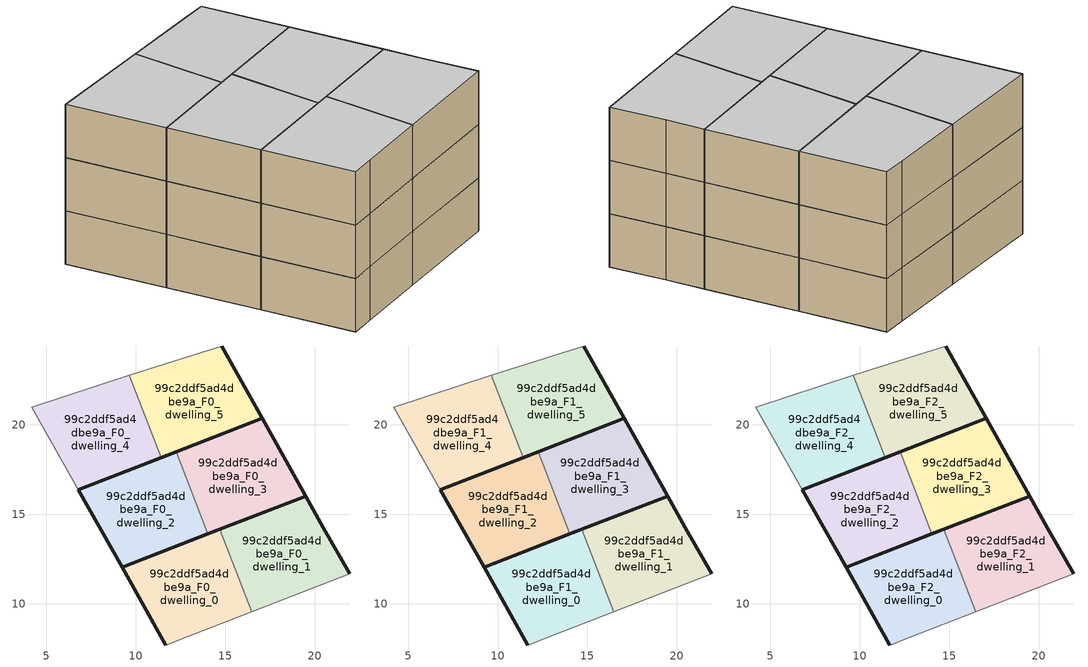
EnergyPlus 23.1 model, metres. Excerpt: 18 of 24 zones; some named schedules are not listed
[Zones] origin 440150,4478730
99c2ddf5ad4dbe9a_F0_dwelling_0
 floor ground (EU_floor_Construction): 16.49,9.57 14.71,14.16 9.25,12.04 11.7,7.7 12.89,8.17 z0
 wall outside (EU_wall_Construction): 11.7,7.7 9.25,12.04 14.71,14.16 z0:3
 wall adiabatic (EU_wall_Construction): 16.49,9.57 12.89,8.17 11.7,7.7 z0:3
 wall to 99c2ddf5ad4dbe9a_F0_dwelling_1 (EU_wall_Construction): 14.71,14.16 16.49,9.57 z0:3
99c2ddf5ad4dbe9a_F0_dwelling_1
 floor ground (EU_floor_Construction): 21.97,11.69 20.5,14.25 19.51,16.02 14.71,14.16 16.49,9.57 z0
 wall outside (EU_wall_Construction): 14.71,14.16 19.51,16.02 20.5,14.25 21.97,11.69 z0:3
 wall adiabatic (EU_wall_Construction): 21.97,11.69 16.49,9.57 z0:3
99c2ddf5ad4dbe9a_F0_dwelling_2
 floor ground (EU_floor_Construction): 14.05,13.9 12.27,18.5 6.8,16.37 9.25,12.04 z0
 wall outside (EU_wall_Construction): 14.05,13.9 9.25,12.04 6.8,16.37 12.27,18.5 z0:3
 wall to 99c2ddf5ad4dbe9a_F0_dwelling_3 (EU_wall_Construction): 12.27,18.5 14.05,13.9 z0:3
99c2ddf5ad4dbe9a_F0_dwelling_3
 floor ground (EU_floor_Construction): 19.51,16.02 17.07,20.36 12.27,18.5 14.05,13.9 z0
 wall outside (EU_wall_Construction): 12.27,18.5 17.07,20.36 19.51,16.02 14.05,13.9 z0:3
99c2ddf5ad4dbe9a_F0_dwelling_4
 floor ground (EU_floor_Construction): 11.44,18.17 9.66,22.75 4.2,20.99 6.8,16.37 z0
 wall outside (EU_wall_Construction): 11.44,18.17 6.8,16.37 z0:3
 wall adiabatic (EU_wall_Construction): 6.8,16.37 4.2,20.99 9.66,22.75 z0:3
 wall to 99c2ddf5ad4dbe9a_F0_dwelling_5 (EU_wall_Construction): 9.66,22.75 11.44,18.17 z0:3
99c2ddf5ad4dbe9a_F0_dwelling_5
 floor ground (EU_floor_Construction): 17.07,20.36 14.81,24.4 13.64,24.02 9.66,22.75 11.44,18.17 z0
 wall outside (EU_wall_Construction): 14.81,24.4 17.07,20.36 11.44,18.17 z0:3
 wall adiabatic (EU_wall_Construction): 9.66,22.75 13.64,24.02 14.81,24.4 z0:3
99c2ddf5ad4dbe9a_F1_dwelling_0
 floor to 99c2ddf5ad4dbe9a_F0_dwelling_0 (EU_floor_Construction): 16.49,9.57 14.71,14.16 9.25,12.04 11.7,7.7 12.89,8.17 z3
 wall outside (EU_wall_Construction): 11.7,7.7 9.25,12.04 14.71,14.16 z3:6
 wall adiabatic (EU_wall_Construction): 16.49,9.57 12.89,8.17 11.7,7.7 z3:6
 wall to 99c2ddf5ad4dbe9a_F1_dwelling_1 (EU_wall_Construction): 14.71,14.16 16.49,9.57 z3:6
99c2ddf5ad4dbe9a_F1_dwelling_1
 floor to 99c2ddf5ad4dbe9a_F0_dwelling_1 (EU_floor_Construction): 21.97,11.69 20.5,14.25 19.51,16.02 14.71,14.16 16.49,9.57 z3
 wall outside (EU_wall_Construction): 14.71,14.16 19.51,16.02 20.5,14.25 21.97,11.69 z3:6
 wall adiabatic (EU_wall_Construction): 21.97,11.69 16.49,9.57 z3:6
99c2ddf5ad4dbe9a_F1_dwelling_2
 floor to 99c2ddf5ad4dbe9a_F0_dwelling_2 (EU_floor_Construction): 14.05,13.9 12.27,18.5 6.8,16.37 9.25,12.04 z3
 wall outside (EU_wall_Construction): 14.05,13.9 9.25,12.04 6.8,16.37 12.27,18.5 z3:6
 wall to 99c2ddf5ad4dbe9a_F1_dwelling_3 (EU_wall_Construction): 12.27,18.5 14.05,13.9 z3:6
99c2ddf5ad4dbe9a_F1_dwelling_3
 floor to 99c2ddf5ad4dbe9a_F0_dwelling_3 (EU_floor_Construction): 19.51,16.02 17.07,20.36 12.27,18.5 14.05,13.9 z3
 wall outside (EU_wall_Construction): 12.27,18.5 17.07,20.36 19.51,16.02 14.05,13.9 z3:6
99c2ddf5ad4dbe9a_F1_dwelling_4
 floor to 99c2ddf5ad4dbe9a_F0_dwelling_4 (EU_floor_Construction): 11.44,18.17 9.66,22.75 4.2,20.99 6.8,16.37 z3
 wall outside (EU_wall_Construction): 11.44,18.17 6.8,16.37 z3:6
 wall adiabatic (EU_wall_Construction): 6.8,16.37 4.2,20.99 9.66,22.75 z3:6
 wall to 99c2ddf5ad4dbe9a_F1_dwelling_5 (EU_wall_Construction): 9.66,22.75 11.44,18.17 z3:6
99c2ddf5ad4dbe9a_F1_dwelling_5
 floor to 99c2ddf5ad4dbe9a_F0_dwelling_5 (EU_floor_Construction): 17.07,20.36 14.81,24.4 13.64,24.02 9.66,22.75 11.44,18.17 z3
 wall outside (EU_wall_Construction): 14.81,24.4 17.07,20.36 11.44,18.17 z3:6
 wall adiabatic (EU_wall_Construction): 9.66,22.75 13.64,24.02 14.81,24.4 z3:6
99c2ddf5ad4dbe9a_F2_dwelling_0
 floor to 99c2ddf5ad4dbe9a_F1_dwelling_0 (EU_floor_Construction): 16.49,9.57 14.71,14.16 9.25,12.04 11.7,7.7 12.89,8.17 z6
 wall outside (EU_wall_Construction): 11.7,7.7 9.25,12.04 14.71,14.16 z6:9
 wall adiabatic (EU_wall_Construction): 16.49,9.57 12.89,8.17 11.7,7.7 z6:9
 wall to 99c2ddf5ad4dbe9a_F2_dwelling_1 (EU_wall_Construction): 14.71,14.16 16.49,9.57 z6:9
 ceiling to 99c2ddf5ad4dbe9a_F3_dwelling_0 (EU_floor_Construction): 14.71,14.16 16.49,9.57 12.89,8.17 11.7,7.7 9.25,12.04 z9
99c2ddf5ad4dbe9a_F2_dwelling_1
 floor to 99c2ddf5ad4dbe9a_F1_dwelling_1 (EU_floor_Construction): 21.97,11.69 20.5,14.25 19.51,16.02 14.71,14.16 16.49,9.57 z6
 wall outside (EU_wall_Construction): 14.71,14.16 19.51,16.02 20.5,14.25 21.97,11.69 z6:9
 wall adiabatic (EU_wall_Construction): 21.97,11.69 16.49,9.57 z6:9
 ceiling to 99c2ddf5ad4dbe9a_F3_dwelling_1 (EU_floor_Construction): 20.5,14.25 21.97,11.69 16.49,9.57 14.71,14.16 19.51,16.02 z9
99c2ddf5ad4dbe9a_F2_dwelling_2
 floor to 99c2ddf5ad4dbe9a_F1_dwelling_2 (EU_floor_Construction): 14.05,13.9 12.27,18.5 6.8,16.37 9.25,12.04 z6
 wall outside (EU_wall_Construction): 14.05,13.9 9.25,12.04 6.8,16.37 12.27,18.5 z6:9
 wall to 99c2ddf5ad4dbe9a_F2_dwelling_3 (EU_wall_Construction): 12.27,18.5 14.05,13.9 z6:9
 ceiling to 99c2ddf5ad4dbe9a_F3_dwelling_2 (EU_floor_Construction): 12.27,18.5 14.05,13.9 9.25,12.04 6.8,16.37 z9
99c2ddf5ad4dbe9a_F2_dwelling_3
 floor to 99c2ddf5ad4dbe9a_F1_dwelling_3 (EU_floor_Construction): 19.51,16.02 17.07,20.36 12.27,18.5 14.05,13.9 z6
 wall outside (EU_wall_Construction): 12.27,18.5 17.07,20.36 19.51,16.02 14.05,13.9 z6:9
 ceiling to 99c2ddf5ad4dbe9a_F3_dwelling_3 (EU_floor_Construction): 17.07,20.36 19.51,16.02 14.05,13.9 12.27,18.5 z9
99c2ddf5ad4dbe9a_F2_dwelling_4
 floor to 99c2ddf5ad4dbe9a_F1_dwelling_4 (EU_floor_Construction): 11.44,18.17 9.66,22.75 4.2,20.99 6.8,16.37 z6
 wall outside (EU_wall_Construction): 11.44,18.17 6.8,16.37 z6:9
 wall adiabatic (EU_wall_Construction): 6.8,16.37 4.2,20.99 9.66,22.75 z6:9
 wall to 99c2ddf5ad4dbe9a_F2_dwelling_5 (EU_wall_Construction): 9.66,22.75 11.44,18.17 z6:9
 ceiling to 99c2ddf5ad4dbe9a_F3_dwelling_4 (EU_floor_Construction): 9.66,22.75 11.44,18.17 6.8,16.37 4.2,20.99 z9
99c2ddf5ad4dbe9a_F2_dwelling_5
 floor to 99c2ddf5ad4dbe9a_F1_dwelling_5 (EU_floor_Construction): 17.07,20.36 14.81,24.4 13.64,24.02 9.66,22.75 11.44,18.17 z6
 wall outside (EU_wall_Construction): 14.81,24.4 17.07,20.36 11.44,18.17 z6:9
 wall adiabatic (EU_wall_Construction): 9.66,22.75 13.64,24.02 14.81,24.4 z6:9
 ceiling to 99c2ddf5ad4dbe9a_F3_dwelling_5 (EU_floor_Construction): 14.81,24.4 17.07,20.36 11.44,18.17 9.66,22.75 13.64,24.02 z9
[Building]
EU S2 Campaign: North Axis=0; Terrain=City; Solar Distribution=FullExterior
[Site:Location]
Madrid: Latitude=40.5; Longitude=-3.5; Time Zone=1; Elevation=609
[SizingPeriod:WeatherFileDays]
AnnualSizingPeriod: Begin Month=1; Begin Day of Month=1; End Month=12; End Day of Month=31; Day of Week for Start Day=Monday; Use Weather File Daylight Saving Period=No; Use Weather File Rain and Snow Indicators=No
[MATERIAL]
EU_InternalMass_Material: Roughness=MediumRough; Thickness=0.1; Conductivity=1; Density=1800; Specific Heat=900; Thermal Absorptance=0.9; Solar Absorptance=0.7; Visible Absorptance=0.7
[MATERIAL:NOMASS] Roughness=MediumRough; Thermal Absorptance=0.9; Solar Absorptance=0.7; Visible Absorptance=0.7
Name | Thermal Resistance
EU_wall_NoMass | 0.609216
EU_floor_NoMass | 0.568163
[CONSTRUCTION]
EU_wall_Construction: EU_wall_NoMass
EU_floor_Construction: EU_floor_NoMass
EU_InternalMass_Construction: EU_InternalMass_Material
[ZONE] Type=1; Multiplier=1; Ceiling Height=autocalculate; Floor Area=autocalculate; Part of Total Floor Area=Yes
Name | Volume
99c2ddf5ad4dbe9a_F0_dwelling_0; 99c2ddf5ad4dbe9a_F1_dwelling_0; 99c2ddf5ad4dbe9a_F2_dwelling_0; 99c2ddf5ad4dbe9a_F0_dwelling_5; 99c2ddf5ad4dbe9a_F1_dwelling_5; 99c2ddf5ad4dbe9a_F2_dwelling_5 | 81.3567
99c2ddf5ad4dbe9a_F0_dwelling_1; 99c2ddf5ad4dbe9a_F1_dwelling_1; 99c2ddf5ad4dbe9a_F2_dwelling_1 | 81.3582
99c2ddf5ad4dbe9a_F0_dwelling_2; 99c2ddf5ad4dbe9a_F1_dwelling_2; 99c2ddf5ad4dbe9a_F2_dwelling_2 | 81.3505
99c2ddf5ad4dbe9a_F0_dwelling_3; 99c2ddf5ad4dbe9a_F1_dwelling_3; 99c2ddf5ad4dbe9a_F2_dwelling_3 | 81.3541
99c2ddf5ad4dbe9a_F0_dwelling_4; 99c2ddf5ad4dbe9a_F1_dwelling_4; 99c2ddf5ad4dbe9a_F2_dwelling_4 | 81.3604
[INTERNALMASS] Construction=EU_InternalMass_Construction
Name | Zone or ZoneList | Surface Area
99c2ddf5ad4dbe9a_F0_dwelling_0_EU_InternalMass | 99c2ddf5ad4dbe9a_F0_dwelling_0 | 27.1189
99c2ddf5ad4dbe9a_F0_dwelling_1_EU_InternalMass | 99c2ddf5ad4dbe9a_F0_dwelling_1 | 27.1191
99c2ddf5ad4dbe9a_F0_dwelling_2_EU_InternalMass | 99c2ddf5ad4dbe9a_F0_dwelling_2 | 27.1167
99c2ddf5ad4dbe9a_F0_dwelling_3_EU_InternalMass | 99c2ddf5ad4dbe9a_F0_dwelling_3 | 27.1182
99c2ddf5ad4dbe9a_F0_dwelling_4_EU_InternalMass | 99c2ddf5ad4dbe9a_F0_dwelling_4 | 27.1201
99c2ddf5ad4dbe9a_F0_dwelling_5_EU_InternalMass | 99c2ddf5ad4dbe9a_F0_dwelling_5 | 27.1186
99c2ddf5ad4dbe9a_F1_dwelling_0_EU_InternalMass | 99c2ddf5ad4dbe9a_F1_dwelling_0 | 27.1189
99c2ddf5ad4dbe9a_F1_dwelling_1_EU_InternalMass | 99c2ddf5ad4dbe9a_F1_dwelling_1 | 27.1191
99c2ddf5ad4dbe9a_F1_dwelling_2_EU_InternalMass | 99c2ddf5ad4dbe9a_F1_dwelling_2 | 27.1167
99c2ddf5ad4dbe9a_F1_dwelling_3_EU_InternalMass | 99c2ddf5ad4dbe9a_F1_dwelling_3 | 27.1182
99c2ddf5ad4dbe9a_F1_dwelling_4_EU_InternalMass | 99c2ddf5ad4dbe9a_F1_dwelling_4 | 27.1201
99c2ddf5ad4dbe9a_F1_dwelling_5_EU_InternalMass | 99c2ddf5ad4dbe9a_F1_dwelling_5 | 27.1186
99c2ddf5ad4dbe9a_F2_dwelling_0_EU_InternalMass | 99c2ddf5ad4dbe9a_F2_dwelling_0 | 27.1189
99c2ddf5ad4dbe9a_F2_dwelling_1_EU_InternalMass | 99c2ddf5ad4dbe9a_F2_dwelling_1 | 27.1191
99c2ddf5ad4dbe9a_F2_dwelling_2_EU_InternalMass | 99c2ddf5ad4dbe9a_F2_dwelling_2 | 27.1167
99c2ddf5ad4dbe9a_F2_dwelling_3_EU_InternalMass | 99c2ddf5ad4dbe9a_F2_dwelling_3 | 27.1182
99c2ddf5ad4dbe9a_F2_dwelling_4_EU_InternalMass | 99c2ddf5ad4dbe9a_F2_dwelling_4 | 27.1201
99c2ddf5ad4dbe9a_F2_dwelling_5_EU_InternalMass | 99c2ddf5ad4dbe9a_F2_dwelling_5 | 27.1186
[OTHEREQUIPMENT] Fuel Type=Electricity; Design Level Calculation Method=Watts/Area; Power per Zone Floor Area=1; Fraction Latent=0; Fraction Radiant=0; Fraction Lost=0; Carbon Dioxide Generation Rate=0; EndUse Subcategory=EU_Step8_InternalGains
Name | Zone or ZoneList or Space or SpaceList | Schedule
EU_Step8_InternalGain_99c2ddf5ad4dbe9a_F0_dwelling_0_f000 | 99c2ddf5ad4dbe9a_F0_dwelling_0 | EU_Step8_GainSchedule_99c2ddf5ad4dbe9a_F0_dwelling_0_f000
EU_Step8_InternalGain_99c2ddf5ad4dbe9a_F0_dwelling_1_f000 | 99c2ddf5ad4dbe9a_F0_dwelling_1 | EU_Step8_GainSchedule_99c2ddf5ad4dbe9a_F0_dwelling_1_f000
EU_Step8_InternalGain_99c2ddf5ad4dbe9a_F0_dwelling_2_f000 | 99c2ddf5ad4dbe9a_F0_dwelling_2 | EU_Step8_GainSchedule_99c2ddf5ad4dbe9a_F0_dwelling_2_f000
EU_Step8_InternalGain_99c2ddf5ad4dbe9a_F0_dwelling_3_f000 | 99c2ddf5ad4dbe9a_F0_dwelling_3 | EU_Step8_GainSchedule_99c2ddf5ad4dbe9a_F0_dwelling_3_f000
EU_Step8_InternalGain_99c2ddf5ad4dbe9a_F0_dwelling_4_f000 | 99c2ddf5ad4dbe9a_F0_dwelling_4 | EU_Step8_GainSchedule_99c2ddf5ad4dbe9a_F0_dwelling_4_f000
EU_Step8_InternalGain_99c2ddf5ad4dbe9a_F0_dwelling_5_f000 | 99c2ddf5ad4dbe9a_F0_dwelling_5 | EU_Step8_GainSchedule_99c2ddf5ad4dbe9a_F0_dwelling_5_f000
EU_Step8_InternalGain_99c2ddf5ad4dbe9a_F1_dwelling_0_f000 | 99c2ddf5ad4dbe9a_F1_dwelling_0 | EU_Step8_GainSchedule_99c2ddf5ad4dbe9a_F1_dwelling_0_f000
EU_Step8_InternalGain_99c2ddf5ad4dbe9a_F1_dwelling_1_f000 | 99c2ddf5ad4dbe9a_F1_dwelling_1 | EU_Step8_GainSchedule_99c2ddf5ad4dbe9a_F1_dwelling_1_f000
EU_Step8_InternalGain_99c2ddf5ad4dbe9a_F1_dwelling_2_f000 | 99c2ddf5ad4dbe9a_F1_dwelling_2 | EU_Step8_GainSchedule_99c2ddf5ad4dbe9a_F1_dwelling_2_f000
EU_Step8_InternalGain_99c2ddf5ad4dbe9a_F1_dwelling_3_f000 | 99c2ddf5ad4dbe9a_F1_dwelling_3 | EU_Step8_GainSchedule_99c2ddf5ad4dbe9a_F1_dwelling_3_f000
EU_Step8_InternalGain_99c2ddf5ad4dbe9a_F1_dwelling_4_f000 | 99c2ddf5ad4dbe9a_F1_dwelling_4 | EU_Step8_GainSchedule_99c2ddf5ad4dbe9a_F1_dwelling_4_f000
EU_Step8_InternalGain_99c2ddf5ad4dbe9a_F1_dwelling_5_f000 | 99c2ddf5ad4dbe9a_F1_dwelling_5 | EU_Step8_GainSchedule_99c2ddf5ad4dbe9a_F1_dwelling_5_f000
EU_Step8_InternalGain_99c2ddf5ad4dbe9a_F2_dwelling_0_f000 | 99c2ddf5ad4dbe9a_F2_dwelling_0 | EU_Step8_GainSchedule_99c2ddf5ad4dbe9a_F2_dwelling_0_f000
EU_Step8_InternalGain_99c2ddf5ad4dbe9a_F2_dwelling_1_f000 | 99c2ddf5ad4dbe9a_F2_dwelling_1 | EU_Step8_GainSchedule_99c2ddf5ad4dbe9a_F2_dwelling_1_f000
EU_Step8_InternalGain_99c2ddf5ad4dbe9a_F2_dwelling_2_f000 | 99c2ddf5ad4dbe9a_F2_dwelling_2 | EU_Step8_GainSchedule_99c2ddf5ad4dbe9a_F2_dwelling_2_f000
EU_Step8_InternalGain_99c2ddf5ad4dbe9a_F2_dwelling_3_f000 | 99c2ddf5ad4dbe9a_F2_dwelling_3 | EU_Step8_GainSchedule_99c2ddf5ad4dbe9a_F2_dwelling_3_f000
EU_Step8_InternalGain_99c2ddf5ad4dbe9a_F2_dwelling_4_f000 | 99c2ddf5ad4dbe9a_F2_dwelling_4 | EU_Step8_GainSchedule_99c2ddf5ad4dbe9a_F2_dwelling_4_f000
EU_Step8_InternalGain_99c2ddf5ad4dbe9a_F2_dwelling_5_f000 | 99c2ddf5ad4dbe9a_F2_dwelling_5 | EU_Step8_GainSchedule_99c2ddf5ad4dbe9a_F2_dwelling_5_f000
[ZONEVENTILATION:DESIGNFLOWRATE] Schedule=EU_AlwaysOn; Design Flow Rate Calculation Method=AirChanges/Hour; Air Changes per Hour=0.752966; Ventilation Type=Natural; Fan Pressure Rise=0; Fan Total Efficiency=1; Constant Term Coefficient=1; Temperature Term Coefficient=0; Velocity Term Coefficient=0; Velocity Squared Term Coefficient=0; Minimum Indoor Temperature=-100; Maximum Indoor Temperature=100; Delta Temperature=-100; Minimum Outdoor Temperature=-100; Maximum Outdoor Temperature=100; Maximum Wind Speed=40
Name | Zone or ZoneList or Space or SpaceList
EU_ConstantAir_99c2ddf5ad4dbe9a_F0_dwelling_0 | 99c2ddf5ad4dbe9a_F0_dwelling_0
EU_ConstantAir_99c2ddf5ad4dbe9a_F0_dwelling_1 | 99c2ddf5ad4dbe9a_F0_dwelling_1
EU_ConstantAir_99c2ddf5ad4dbe9a_F0_dwelling_2 | 99c2ddf5ad4dbe9a_F0_dwelling_2
EU_ConstantAir_99c2ddf5ad4dbe9a_F0_dwelling_3 | 99c2ddf5ad4dbe9a_F0_dwelling_3
EU_ConstantAir_99c2ddf5ad4dbe9a_F0_dwelling_4 | 99c2ddf5ad4dbe9a_F0_dwelling_4
EU_ConstantAir_99c2ddf5ad4dbe9a_F0_dwelling_5 | 99c2ddf5ad4dbe9a_F0_dwelling_5
EU_ConstantAir_99c2ddf5ad4dbe9a_F1_dwelling_0 | 99c2ddf5ad4dbe9a_F1_dwelling_0
EU_ConstantAir_99c2ddf5ad4dbe9a_F1_dwelling_1 | 99c2ddf5ad4dbe9a_F1_dwelling_1
EU_ConstantAir_99c2ddf5ad4dbe9a_F1_dwelling_2 | 99c2ddf5ad4dbe9a_F1_dwelling_2
EU_ConstantAir_99c2ddf5ad4dbe9a_F1_dwelling_3 | 99c2ddf5ad4dbe9a_F1_dwelling_3
EU_ConstantAir_99c2ddf5ad4dbe9a_F1_dwelling_4 | 99c2ddf5ad4dbe9a_F1_dwelling_4
EU_ConstantAir_99c2ddf5ad4dbe9a_F1_dwelling_5 | 99c2ddf5ad4dbe9a_F1_dwelling_5
EU_ConstantAir_99c2ddf5ad4dbe9a_F2_dwelling_0 | 99c2ddf5ad4dbe9a_F2_dwelling_0
EU_ConstantAir_99c2ddf5ad4dbe9a_F2_dwelling_1 | 99c2ddf5ad4dbe9a_F2_dwelling_1
EU_ConstantAir_99c2ddf5ad4dbe9a_F2_dwelling_2 | 99c2ddf5ad4dbe9a_F2_dwelling_2
EU_ConstantAir_99c2ddf5ad4dbe9a_F2_dwelling_3 | 99c2ddf5ad4dbe9a_F2_dwelling_3
EU_ConstantAir_99c2ddf5ad4dbe9a_F2_dwelling_4 | 99c2ddf5ad4dbe9a_F2_dwelling_4
EU_ConstantAir_99c2ddf5ad4dbe9a_F2_dwelling_5 | 99c2ddf5ad4dbe9a_F2_dwelling_5
[HVACTEMPLATE:THERMOSTAT] Constant Heating Setpoint=20; Constant Cooling Setpoint=50
EU_HeatOnly_99c2ddf5ad4dbe9a_F0_dwelling_0; EU_HeatOnly_99c2ddf5ad4dbe9a_F0_dwelling_1; EU_HeatOnly_99c2ddf5ad4dbe9a_F0_dwelling_2; EU_HeatOnly_99c2ddf5ad4dbe9a_F0_dwelling_3; EU_HeatOnly_99c2ddf5ad4dbe9a_F0_dwelling_4; EU_HeatOnly_99c2ddf5ad4dbe9a_F0_dwelling_5; EU_HeatOnly_99c2ddf5ad4dbe9a_F1_dwelling_0; EU_HeatOnly_99c2ddf5ad4dbe9a_F1_dwelling_1; EU_HeatOnly_99c2ddf5ad4dbe9a_F1_dwelling_2; EU_HeatOnly_99c2ddf5ad4dbe9a_F1_dwelling_3; EU_HeatOnly_99c2ddf5ad4dbe9a_F1_dwelling_4; EU_HeatOnly_99c2ddf5ad4dbe9a_F1_dwelling_5; EU_HeatOnly_99c2ddf5ad4dbe9a_F2_dwelling_0; EU_HeatOnly_99c2ddf5ad4dbe9a_F2_dwelling_1; EU_HeatOnly_99c2ddf5ad4dbe9a_F2_dwelling_2; EU_HeatOnly_99c2ddf5ad4dbe9a_F2_dwelling_3; EU_HeatOnly_99c2ddf5ad4dbe9a_F2_dwelling_4; EU_HeatOnly_99c2ddf5ad4dbe9a_F2_dwelling_5; EU_HeatOnly_99c2ddf5ad4dbe9a_F3_dwelling_0; EU_HeatOnly_99c2ddf5ad4dbe9a_F3_dwelling_1; EU_HeatOnly_99c2ddf5ad4dbe9a_F3_dwelling_2; EU_HeatOnly_99c2ddf5ad4dbe9a_F3_dwelling_3; EU_HeatOnly_99c2ddf5ad4dbe9a_F3_dwelling_4; EU_HeatOnly_99c2ddf5ad4dbe9a_F3_dwelling_5
[HVACTEMPLATE:ZONE:IDEALLOADSAIRSYSTEM] System Availability Schedule=EU_AlwaysOn; Maximum Heating Supply Air Temperature=50; Minimum Cooling Supply Air Temperature=13; Maximum Heating Supply Air Humidity Ratio=0.0156; Minimum Cooling Supply Air Humidity Ratio=0.0077; Heating Limit=NoLimit; Cooling Limit=NoLimit; Heating Availability Schedule=EU_AlwaysOn; Cooling Availability Schedule=EU_CoolingOff; Dehumidification Control Type=ConstantSensibleHeatRatio; Cooling Sensible Heat Ratio=0.7; Dehumidification Setpoint=60; Humidification Control Type=None; Humidification Setpoint=30; Outdoor Air Method=None; Outdoor Air Flow Rate per Person=0.00944; Outdoor Air Flow Rate per Zone Floor Area=0; Outdoor Air Flow Rate per Zone=0; Demand Controlled Ventilation Type=None; Outdoor Air Economizer Type=NoEconomizer; Heat Recovery Type=None; Sensible Heat Recovery Effectiveness=0.7; Latent Heat Recovery Effectiveness=0.65
Name | Template Thermostat
99c2ddf5ad4dbe9a_F0_dwelling_0 | EU_HeatOnly_99c2ddf5ad4dbe9a_F0_dwelling_0
99c2ddf5ad4dbe9a_F0_dwelling_1 | EU_HeatOnly_99c2ddf5ad4dbe9a_F0_dwelling_1
99c2ddf5ad4dbe9a_F0_dwelling_2 | EU_HeatOnly_99c2ddf5ad4dbe9a_F0_dwelling_2
99c2ddf5ad4dbe9a_F0_dwelling_3 | EU_HeatOnly_99c2ddf5ad4dbe9a_F0_dwelling_3
99c2ddf5ad4dbe9a_F0_dwelling_4 | EU_HeatOnly_99c2ddf5ad4dbe9a_F0_dwelling_4
99c2ddf5ad4dbe9a_F0_dwelling_5 | EU_HeatOnly_99c2ddf5ad4dbe9a_F0_dwelling_5
99c2ddf5ad4dbe9a_F1_dwelling_0 | EU_HeatOnly_99c2ddf5ad4dbe9a_F1_dwelling_0
99c2ddf5ad4dbe9a_F1_dwelling_1 | EU_HeatOnly_99c2ddf5ad4dbe9a_F1_dwelling_1
99c2ddf5ad4dbe9a_F1_dwelling_2 | EU_HeatOnly_99c2ddf5ad4dbe9a_F1_dwelling_2
99c2ddf5ad4dbe9a_F1_dwelling_3 | EU_HeatOnly_99c2ddf5ad4dbe9a_F1_dwelling_3
99c2ddf5ad4dbe9a_F1_dwelling_4 | EU_HeatOnly_99c2ddf5ad4dbe9a_F1_dwelling_4
99c2ddf5ad4dbe9a_F1_dwelling_5 | EU_HeatOnly_99c2ddf5ad4dbe9a_F1_dwelling_5
99c2ddf5ad4dbe9a_F2_dwelling_0 | EU_HeatOnly_99c2ddf5ad4dbe9a_F2_dwelling_0
99c2ddf5ad4dbe9a_F2_dwelling_1 | EU_HeatOnly_99c2ddf5ad4dbe9a_F2_dwelling_1
99c2ddf5ad4dbe9a_F2_dwelling_2 | EU_HeatOnly_99c2ddf5ad4dbe9a_F2_dwelling_2
99c2ddf5ad4dbe9a_F2_dwelling_3 | EU_HeatOnly_99c2ddf5ad4dbe9a_F2_dwelling_3
99c2ddf5ad4dbe9a_F2_dwelling_4 | EU_HeatOnly_99c2ddf5ad4dbe9a_F2_dwelling_4
99c2ddf5ad4dbe9a_F2_dwelling_5 | EU_HeatOnly_99c2ddf5ad4dbe9a_F2_dwelling_5
